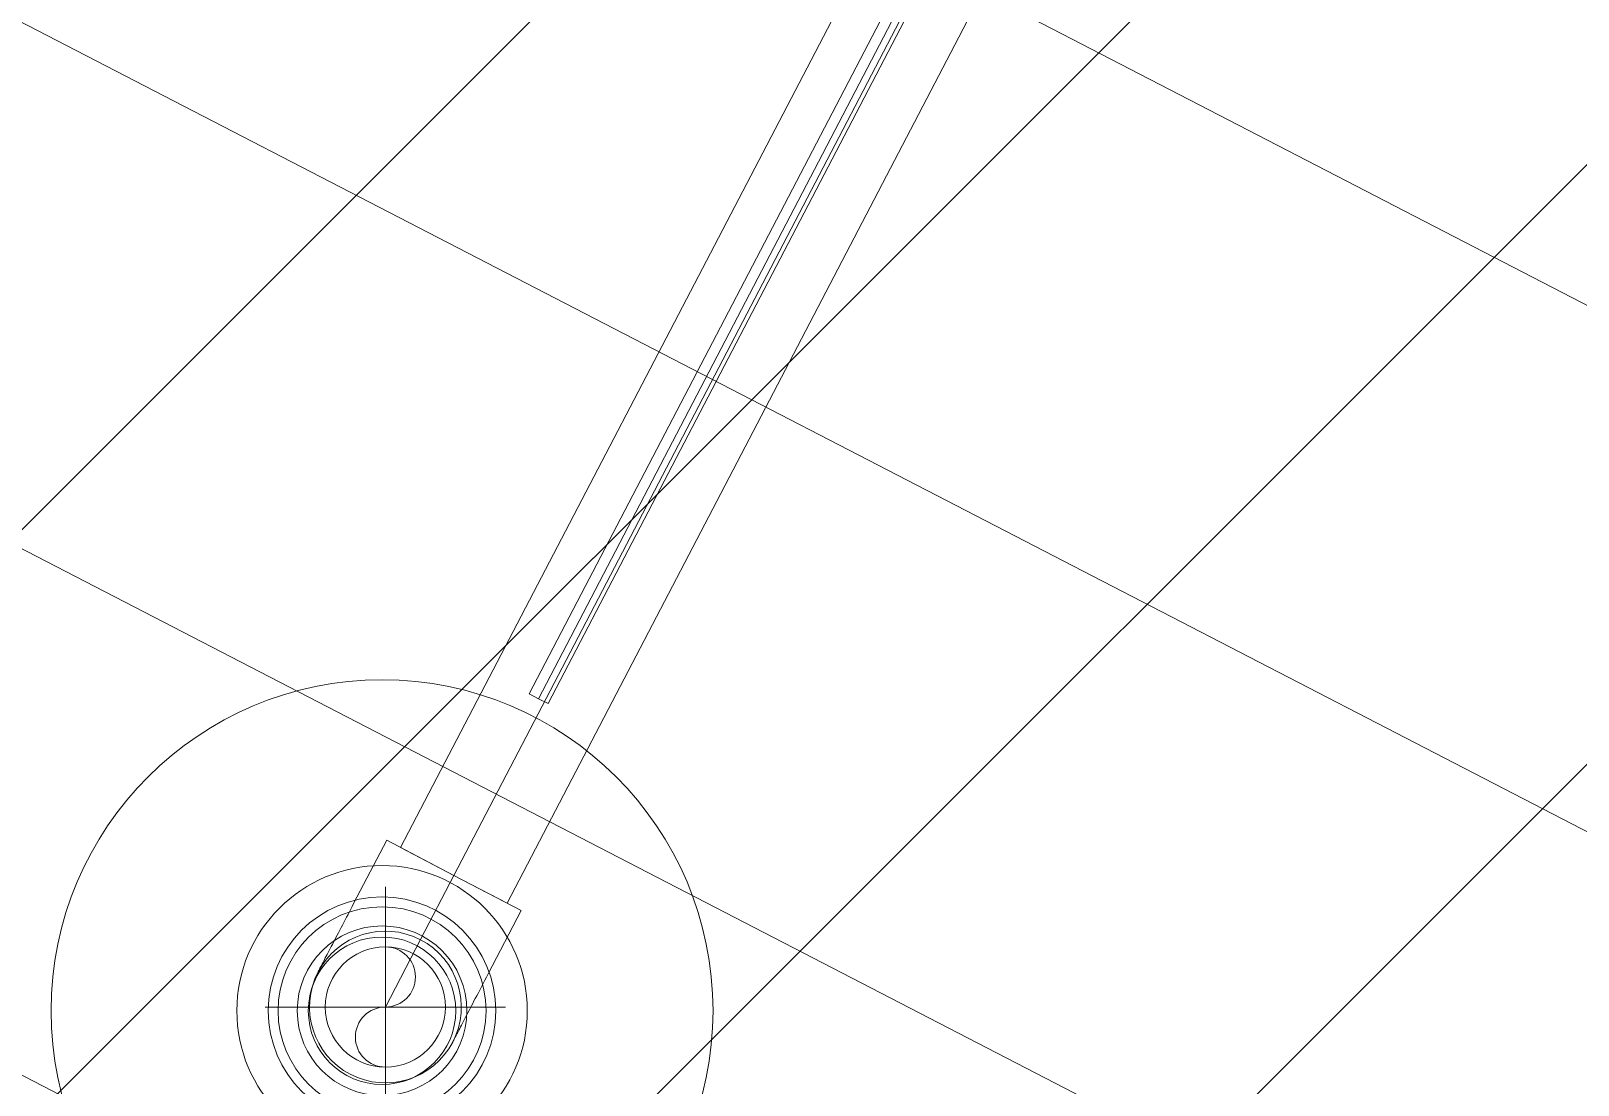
# Model space of a CAD drawing. Header units: metres. Extents: x -207 to 292, y -187 to 169.
# Drawn here: x -48.574 to -47.416, y -121.288 to -120.499 of the extents above; entities that cross this region are included whole.
import ezdxf

# ---------------------------------------------------------------- set-up
doc = ezdxf.new("R2010")
doc.units = ezdxf.units.M
for name, color, linetype, lineweight in [('A-ROOF-PATT', 7, 'Continuous', 9), ('M-EQPM', 7, 'Continuous', 9), ('P-PIPE', 7, 'Continuous', 9), ('P-PIPE-CNTR', 7, 'Continuous', 9)]:
    doc.layers.add(name, color=color, linetype=linetype, lineweight=lineweight)
doc.layers.add('PR10-ARQ-PL-001-Emplazamiento-C-1_dwg', color=7, linetype='Continuous', lineweight=9, true_color=0x767676)

# ---------------------------------------------------------------- blocks, each defined once
blk = doc.blocks.new('M-Tanque Hidroneumatico-01 - M-Tanque Hidroneumatico-01-2284575-PLANTA EMPLAZAMIENTO ACTUALIZADO')
at = {"layer": 'M-EQPM'}
for radius, start, end in [(0.2477, 360, 180), (0.2477, 0, 180), (0.1087, 0, 180), (0.1087, 0, 180), (0.1087, 0, 180), (0.1087, 0, 180), (0.0852, 0, 180), (0.0852, 0, 180), (0.0852, 0, 180), (0.0852, 0, 180), (0.0778, 0, 180), (0.0778, 0, 180), (0.0635, 0, 180), (0.0635, 0, 180), (0.0552, 0, 180), (0.0552, 0, 180), (0.2477, 180, 360), (0.2477, 180, 0), (0.1087, 180, 0), (0.1087, 180, 0), (0.1087, 180, 0), (0.1087, 180, 0), (0.0852, 180, 0), (0.0852, 180, 0), (0.0852, 180, 0), (0.0852, 180, 0), (0.0778, 180, 0), (0.0778, 180, 0), (0.0635, 180, 0), (0.0635, 180, 0), (0.0552, 180, 0), (0.0552, 180, 0)]:
    blk.add_arc((0, 0), radius, start, end, dxfattribs=at)
blk = doc.blocks.new('HDPE - Codo - Codo-V40-PLANTA EMPLAZAMIENTO ACTUALIZADO')
at = {"layer": 'P-PIPE'}
for p, q in [((-48.308, -121.1047), (-48.3328, -121.1521)), ((-48.2577, -121.131), (-48.308, -121.1047)), ((-48.2073, -121.1572), (-48.2577, -121.131)), ((-48.232, -121.2046), (-48.2073, -121.1572))]:
    blk.add_line(p, q, dxfattribs=at)
at = {"layer": 'P-PIPE', "flags": 128}
for points in [[(-48.3328, -121.1521), (-48.3338, -121.1542), (-48.3349, -121.1562), (-48.336, -121.1583), (-48.337, -121.1603), (-48.3381, -121.1623), (-48.3391, -121.1643), (-48.3401, -121.1663), (-48.3412, -121.1682), (-48.3422, -121.1701), (-48.3431, -121.172), (-48.3441, -121.1739), (-48.3451, -121.1757), (-48.346, -121.1775), (-48.3469, -121.1793), (-48.3478, -121.181), (-48.3487, -121.1826), (-48.3495, -121.1843), (-48.3503, -121.1858), (-48.3511, -121.1873), (-48.3519, -121.1888), (-48.3526, -121.1902), (-48.3533, -121.1915), (-48.354, -121.1928), (-48.3546, -121.194), (-48.3552, -121.1951), (-48.3557, -121.1962), (-48.3563, -121.1972), (-48.3567, -121.1981), (-48.3572, -121.199), (-48.3576, -121.1997), (-48.358, -121.2004), (-48.3583, -121.2011), (-48.3586, -121.2016), (-48.3588, -121.2021), (-48.359, -121.2025), (-48.3592, -121.2028), (-48.3593, -121.203), (-48.3594, -121.2031), (-48.3594, -121.2032)], [(-48.2587, -121.2557), (-48.2586, -121.2557), (-48.2586, -121.2556), (-48.2585, -121.2553), (-48.2583, -121.2551), (-48.2581, -121.2547), (-48.2579, -121.2543), (-48.2576, -121.2537), (-48.2573, -121.2531), (-48.257, -121.2524), (-48.2566, -121.2517), (-48.2561, -121.2509), (-48.2557, -121.2499), (-48.2551, -121.249), (-48.2546, -121.2479), (-48.254, -121.2468), (-48.2534, -121.2456), (-48.2527, -121.2444), (-48.2521, -121.243), (-48.2513, -121.2417), (-48.2506, -121.2402), (-48.2498, -121.2387), (-48.249, -121.2372), (-48.2482, -121.2356), (-48.2473, -121.2339), (-48.2464, -121.2322), (-48.2455, -121.2305), (-48.2446, -121.2287), (-48.2436, -121.2269), (-48.2427, -121.225), (-48.2417, -121.2232), (-48.2407, -121.2212), (-48.2397, -121.2193), (-48.2387, -121.2173), (-48.2376, -121.2153), (-48.2366, -121.2133), (-48.2355, -121.2113), (-48.2345, -121.2093), (-48.2334, -121.2072), (-48.2323, -121.2052), (-48.232, -121.2046)]]:
    blk.add_lwpolyline(points, dxfattribs=at)
at = {"layer": 'P-PIPE'}
for start, end in [(62.4684, 242.4684), (242.4684, 62.4684)]:
    blk.add_arc((-48.309, -121.2295), 0.0568, start, end, dxfattribs=at)
blk = doc.blocks.new('YADRAN_LASQUEMAS_ARQ_MO_003_ESTANQUE CABECERA_rvt-1-PLANTA EMPLAZAMIENTO ACTUALIZADO')
at = {"layer": 'A-ROOF-PATT', "true_color": 0x008040}
h = blk.add_hatch(dxfattribs=at)
h.set_pattern_fill('FP_31', color=116, style=0, pattern_type=2)
h.set_pattern_definition([(152.653, (-52.507, -103.883), (-0.1607824, -0.310884), [])])
h.paths.add_polyline_path([(-48.3135, -124.1428), (-40.9271, -109.8606), (-43.2607, -108.6538), (-50.6471, -122.9359)])
at = {"layer": 'P-PIPE'}
for p, q in [((-47.7937, -120.1434), (-48.2976, -121.1102)), ((-48.2178, -121.1518), (-47.7139, -120.185)), ((-47.815, -120.2539), (-48.2013, -120.995)), ((-48.1872, -121.0023), (-47.8009, -120.2613)), ((-48.2013, -120.995), (-48.1943, -120.9987)), ((-48.2013, -120.995), (-48.1943, -120.9987)), ((-48.1943, -120.9987), (-48.1872, -121.0023)), ((-48.1943, -120.9987), (-48.1872, -121.0023)), ((-48.2976, -121.1102), (-48.2577, -121.131)), ((-48.2976, -121.1102), (-48.2577, -121.131)), ((-48.2577, -121.131), (-48.2178, -121.1518)), ((-48.2577, -121.131), (-48.2178, -121.1518))]:
    blk.add_line(p, q, dxfattribs=at)
at = {"layer": 'P-PIPE', "color": 96, "true_color": 0x007f00}
for centre, radius, start, end in [((-48.309, -121.2295), 0.045, 0, 180), ((-48.309, -121.207), 0.0225, 270, 90), ((-48.309, -121.2295), 0.045, 180, 0), ((-48.309, -121.252), 0.0225, 90, 270)]:
    blk.add_arc(centre, radius, start, end, dxfattribs=at)
at = {"layer": 'P-PIPE-CNTR'}
for p, q in [((-47.7538, -120.1642), (-48.2577, -121.131)), ((-47.7538, -120.1642), (-48.2577, -121.131)), ((-48.1943, -120.9987), (-47.808, -120.2576)), ((-48.1943, -120.9987), (-47.808, -120.2576)), ((-48.309, -121.3195), (-48.309, -121.1395)), ((-48.2824, -121.1784), (-48.2577, -121.131)), ((-48.2824, -121.1784), (-48.309, -121.2295)), ((-48.399, -121.2295), (-48.219, -121.2295))]:
    blk.add_line(p, q, dxfattribs=at)
at = {"layer": 'M-EQPM', "lineweight": 9}
blk.add_blockref('M-Tanque Hidroneumatico-01 - M-Tanque Hidroneumatico-01-2284575-PLANTA EMPLAZAMIENTO ACTUALIZADO', (-48.3115, -121.2323), dxfattribs=at)
at = {"layer": 'P-PIPE', "lineweight": 9}
blk.add_blockref('HDPE - Codo - Codo-V40-PLANTA EMPLAZAMIENTO ACTUALIZADO', (0, 0), dxfattribs=at)
blk = doc.blocks.new('PR10-ARQ-PL-001-Emplazamiento-C-1_dwg-674643-PLANTA EMPLAZAMIENTO ACTUALIZADO')
at = {"lineweight": 9, "true_color": 0x0000ff}
h = blk.add_hatch(dxfattribs=at)
h.set_pattern_fill('FP_4', color=5, style=0, pattern_type=2)
h.set_pattern_definition([(45, (0, 0), (-0.2245064, 0.2245064), [])])
h.paths.add_polyline_path([(-45.5658, -124.6849), (-38.4088, -111.0542), (-43.3023, -108.5606), (-50.4544, -122.1938), (-45.6107, -124.662)])

msp = doc.modelspace()

# ---------------------------------------------------------------- block references
at = {"lineweight": 5}
msp.add_blockref('YADRAN_LASQUEMAS_ARQ_MO_003_ESTANQUE CABECERA_rvt-1-PLANTA EMPLAZAMIENTO ACTUALIZADO', (0, 0), dxfattribs=at)
at = {"layer": 'PR10-ARQ-PL-001-Emplazamiento-C-1_dwg', "color": 7}
msp.add_blockref('PR10-ARQ-PL-001-Emplazamiento-C-1_dwg-674643-PLANTA EMPLAZAMIENTO ACTUALIZADO', (0, 0), dxfattribs=at)

doc.saveas('drawing.dxf')
